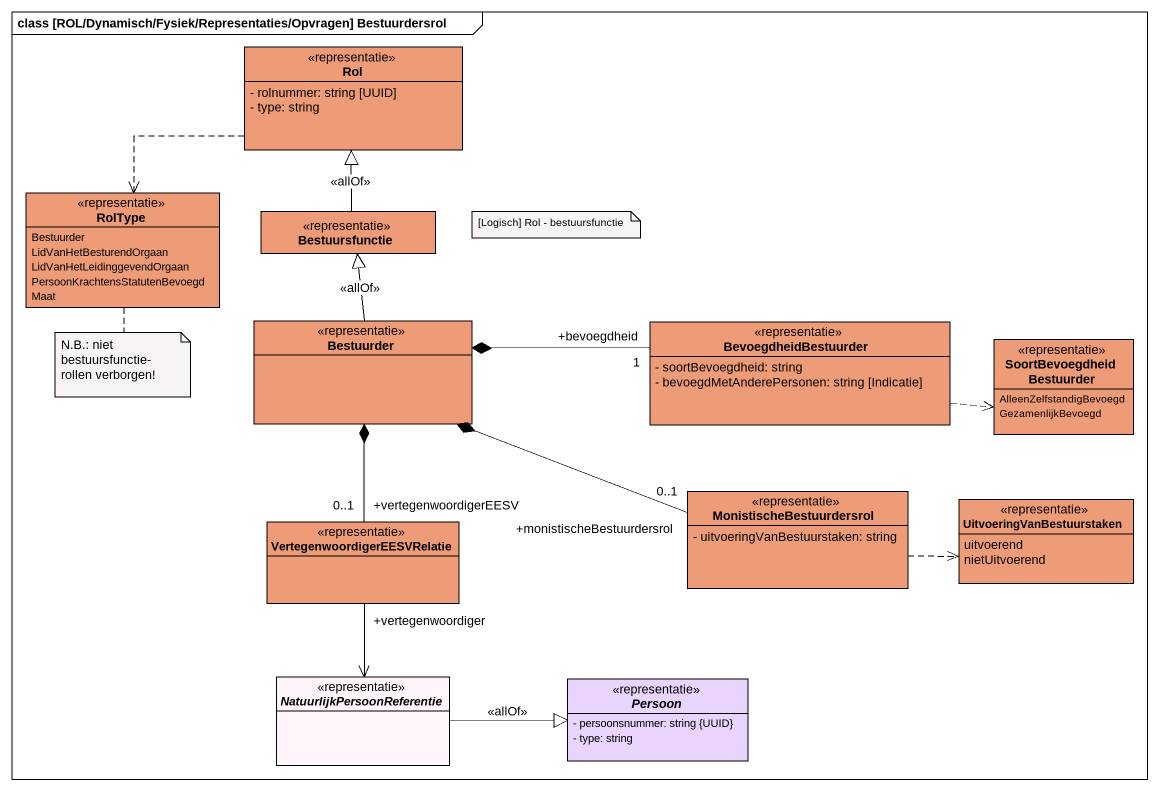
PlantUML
@startuml
mainframe class [ROL/Dynamisch/Fysiek/Representaties/Opvragen] Bestuurdersrol
hide circle
hide empty members
skinparam classAttributeIconSize 0
class Rol <<representatie>> #EE9B78 {
  - rolnummer: string [UUID]
  - type: string
}
enum RolType <<representatie>> #EE9B78 {
  Bestuurder
  LidVanHetBesturendOrgaan
  LidVanHetLeidinggevendOrgaan
  PersoonKrachtensStatutenBevoegd
  Maat
}
class Bestuursfunctie <<representatie>> #EE9B78
class Bestuurder <<representatie>> #EE9B78
class BevoegdheidBestuurder <<representatie>> #EE9B78 {
  - soortBevoegdheid: string
  - bevoegdMetAnderePersonen: string [Indicatie]
}
enum SoortBevoegdheidBestuurder <<representatie>> #EE9B78 {
  AlleenZelfstandigBevoegd
  GezamenlijkBevoegd
}
class MonistischeBestuurdersrol <<representatie>> #EE9B78 {
  - uitvoeringVanBestuurstaken: string
}
enum UitvoeringVanBestuurstaken <<representatie>> #EE9B78 {
  uitvoerend
  nietUitvoerend
}
class VertegenwoordigerEESVRelatie <<representatie>> #EE9B78
abstract class NatuurlijkPersoonReferentie <<representatie>> #FFF5FA
abstract class Persoon <<representatie>> #E9D4FE {
  - persoonsnummer: string {UUID}
  - type: string
}
Rol ..> RolType
Bestuursfunctie -up-|> Rol : <<allOf>>
Bestuurder -up-|> Bestuursfunctie : <<allOf>>
BevoegdheidBestuurder "+bevoegdheid\n1" -left-* Bestuurder
BevoegdheidBestuurder .right.> SoortBevoegdheidBestuurder
MonistischeBestuurdersrol "+monistischeBestuurdersrol\n0..1" -left-* Bestuurder
MonistischeBestuurdersrol .right.> UitvoeringVanBestuurstaken
VertegenwoordigerEESVRelatie "+vertegenwoordigerEESV\n0..1" -up-* Bestuurder
VertegenwoordigerEESVRelatie "+vertegenwoordiger" --> NatuurlijkPersoonReferentie
NatuurlijkPersoonReferentie -right-|> Persoon : <<allOf>>
note as N1
  [Logisch] Rol - bestuursfunctie
end note
note bottom of RolType : N.B.: niet bestuursfunctie-rollen verborgen!
@enduml
